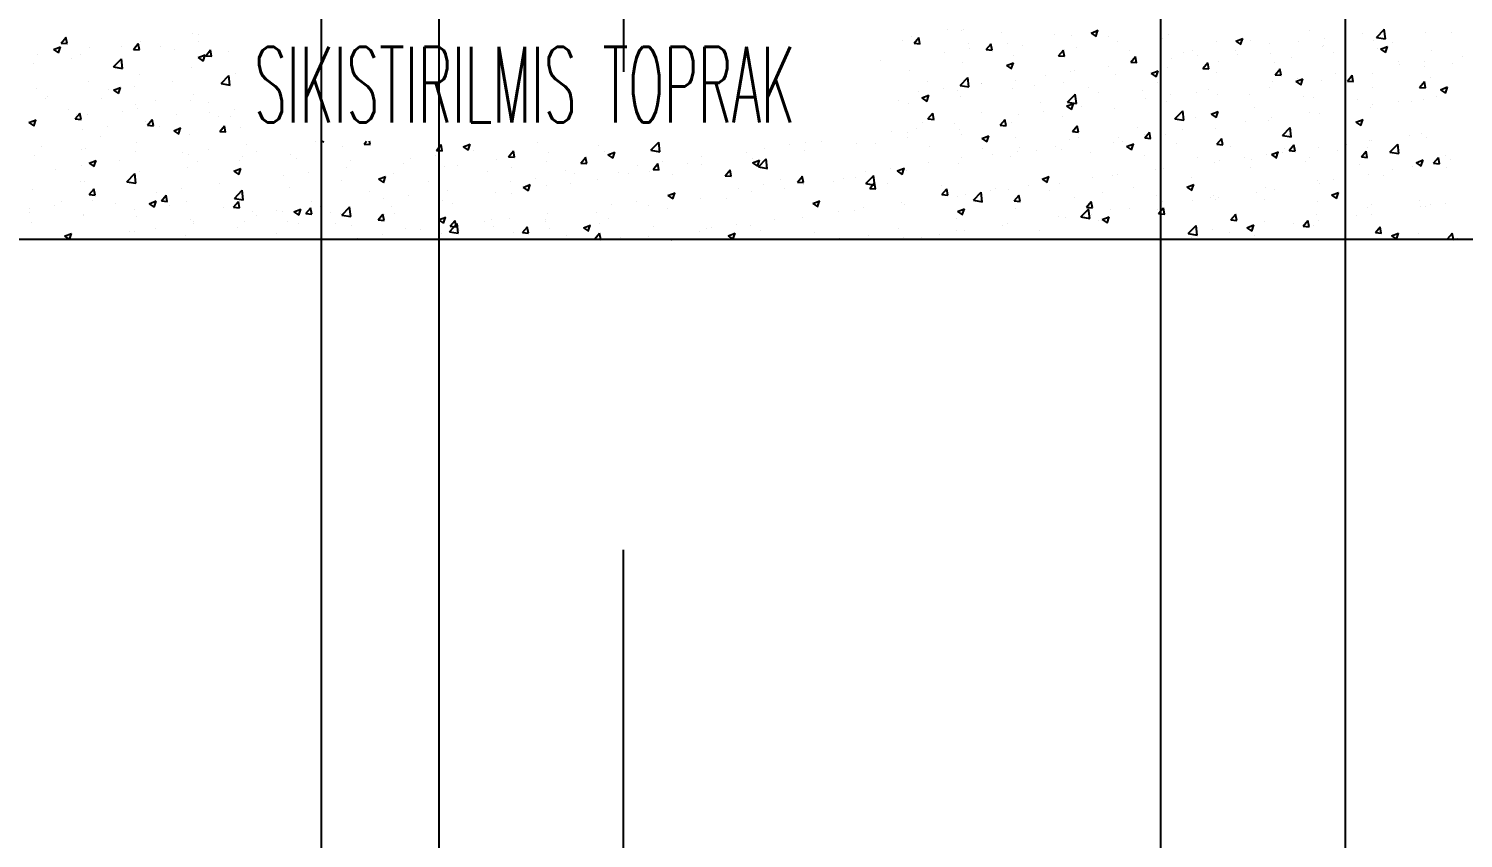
# Model space of a CAD drawing. Extents: x 78 to 306, y -397 to 18.
# Drawn here: x 271.2657 to 271.3512, y -396.7772 to -396.729 of the extents above; entities that cross this region are included whole.
import ezdxf

# ---------------------------------------------------------------- set-up
doc = ezdxf.new("R2010")
doc.units = 0
doc.header["$LTSCALE"] = 0.5
doc.header["$MEASUREMENT"] = 0
doc.linetypes.add('DASHDOT2', pattern=[0.5, 0.25, -0.125, 0, -0.125])
doc.linetypes.add('DASHED', pattern=[0.75, 0.5, -0.25])
for name, color, linetype in [('AKS', 5, 'DASHDOT2'), ('KAPI', 1, 'CONTINUOUS'), ('KOLON', 4, 'CONTINUOUS'), ('MERDIVEN', 3, 'CONTINUOUS'), ('TARAMA', 8, 'CONTINUOUS')]:
    doc.layers.add(name, color=color, linetype=linetype)
doc.styles.add('OLCU', font='romans.shx', dxfattribs={"width": 0.6, "height": 0.125})

msp = doc.modelspace()

# ---------------------------------------------------------------- linework, layer by layer
at = {"layer": 'AKS'}
for p, q in [((271.283144, -396.83956), (271.283144, -396.35156)), ((271.333144, -396.83956), (271.333144, -396.35156)), ((271.290144, -396.83556), (271.290144, -396.35556)), ((271.344144, -396.83556), (271.344144, -396.35556))]:
    msp.add_line(p, q, dxfattribs=at)
at = {"layer": 'KAPI', "linetype": 'DASHED', "ltscale": 0.4}
msp.add_line((271.301144, -396.63156), (271.301144, -396.762036), dxfattribs=at)
at = {"layer": 'KOLON', "linetype": 'DASHED', "ltscale": 0.4}
msp.add_line((271.301144, -396.79156), (271.301144, -396.760036), dxfattribs=at)
at = {"layer": 'MERDIVEN'}
msp.add_line((271.404144, -396.74156), (271.262144, -396.74156), dxfattribs=at)
at = {"layer": 'TARAMA'}
for p, q in [((271.320434, -396.729062), (271.320434, -396.729062)), ((271.321262, -396.729097), (271.321262, -396.729097)), ((271.321385, -396.729012), (271.321385, -396.729012)), ((271.32899, -396.729249), (271.32941, -396.729088)), ((271.329283, -396.729452), (271.329404, -396.729089)), ((271.342009, -396.729074), (271.342009, -396.729074)), ((271.346004, -396.729513), (271.346471, -396.729026)), ((271.346532, -396.729596), (271.346465, -396.729026)), ((271.267634, -396.729849), (271.267923, -396.729504)), ((271.267634, -396.729849), (271.267993, -396.72988)), ((271.267987, -396.729881), (271.267917, -396.729505)), ((271.267993, -396.729946), (271.267993, -396.729946)), ((271.271938, -396.730225), (271.272227, -396.729881)), ((271.27229, -396.730258), (271.272221, -396.729882)), ((271.272292, -396.729908), (271.272292, -396.729908)), ((271.27235, -396.729752), (271.27235, -396.729752)), ((271.275466, -396.729302), (271.275466, -396.729302)), ((271.275792, -396.729308), (271.275792, -396.729308)), ((271.275827, -396.729764), (271.275827, -396.729764)), ((271.317763, -396.729698), (271.317763, -396.729698)), ((271.318269, -396.729462), (271.318269, -396.729462)), ((271.318444, -396.729854), (271.318733, -396.729509)), ((271.318444, -396.729854), (271.318803, -396.729885)), ((271.318496, -396.729732), (271.318496, -396.729732)), ((271.318797, -396.729887), (271.318728, -396.72951)), ((271.321699, -396.729868), (271.321699, -396.729868)), ((271.322748, -396.73023), (271.323037, -396.729886)), ((271.323101, -396.730263), (271.323031, -396.729887)), ((271.323637, -396.729197), (271.323637, -396.729197)), ((271.324038, -396.729893), (271.324038, -396.729893)), ((271.324902, -396.730003), (271.324902, -396.730003)), ((271.32684, -396.729333), (271.32684, -396.729333)), ((271.327827, -396.729394), (271.327827, -396.729394)), ((271.32899, -396.729249), (271.329289, -396.72945)), ((271.329329, -396.729197), (271.329329, -396.729197)), ((271.330043, -396.729468), (271.330043, -396.729468)), ((271.33054, -396.729753), (271.33054, -396.729753)), ((271.333246, -396.729603), (271.333246, -396.729603)), ((271.33362, -396.72933), (271.33362, -396.72933)), ((271.336449, -396.729739), (271.336449, -396.729739)), ((271.337613, -396.729729), (271.338033, -396.729568)), ((271.337613, -396.729729), (271.337911, -396.729931)), ((271.337906, -396.729932), (271.338027, -396.72957)), ((271.33851, -396.729674), (271.33851, -396.729674)), ((271.339652, -396.729874), (271.339652, -396.729874)), ((271.341376, -396.729769), (271.341376, -396.729769)), ((271.342854, -396.730009), (271.342854, -396.730009)), ((271.342878, -396.729572), (271.342878, -396.729572)), ((271.345151, -396.729272), (271.345151, -396.729272)), ((271.345805, -396.729687), (271.345805, -396.729687)), ((271.346004, -396.729513), (271.346538, -396.729595)), ((271.346946, -396.72979), (271.346946, -396.72979)), ((271.348922, -396.729237), (271.348922, -396.729237)), ((271.350445, -396.72919), (271.350445, -396.72919)), ((271.266238, -396.730558), (271.266238, -396.730558)), ((271.267171, -396.730236), (271.267591, -396.730075)), ((271.267171, -396.730236), (271.267469, -396.730437)), ((271.267463, -396.730439), (271.267585, -396.730076)), ((271.268263, -396.73076), (271.268263, -396.73076)), ((271.268793, -396.730509), (271.268793, -396.730509)), ((271.269319, -396.730136), (271.269319, -396.730136)), ((271.270754, -396.731271), (271.271221, -396.730784)), ((271.271196, -396.730082), (271.271196, -396.730082)), ((271.271281, -396.731354), (271.271215, -396.730784)), ((271.271938, -396.730225), (271.272296, -396.730257)), ((271.272053, -396.730261), (271.272053, -396.730261)), ((271.273555, -396.730063), (271.273555, -396.730063)), ((271.274399, -396.730217), (271.274399, -396.730217)), ((271.275794, -396.730717), (271.276214, -396.730555)), ((271.275794, -396.730717), (271.276092, -396.730918)), ((271.276086, -396.730919), (271.276208, -396.730557)), ((271.276241, -396.730602), (271.27653, -396.730257)), ((271.276241, -396.730602), (271.2766, -396.730633)), ((271.276594, -396.730634), (271.276525, -396.730258)), ((271.277602, -396.730352), (271.277602, -396.730352)), ((271.320264, -396.73039), (271.320264, -396.73039)), ((271.321766, -396.730192), (271.321766, -396.730192)), ((271.322748, -396.73023), (271.323106, -396.730262)), ((271.324393, -396.730587), (271.324393, -396.730587)), ((271.327051, -396.730607), (271.327341, -396.730262)), ((271.327051, -396.730607), (271.32741, -396.730638)), ((271.327404, -396.73064), (271.327335, -396.730263)), ((271.327423, -396.730203), (271.327423, -396.730203)), ((271.328105, -396.730138), (271.328105, -396.730138)), ((271.331308, -396.730274), (271.331308, -396.730274)), ((271.331355, -396.730983), (271.331644, -396.730639)), ((271.331512, -396.730876), (271.331512, -396.730876)), ((271.331708, -396.731016), (271.331638, -396.73064)), ((271.333813, -396.730765), (271.333813, -396.730765)), ((271.334511, -396.730409), (271.334511, -396.730409)), ((271.335011, -396.730275), (271.335011, -396.730275)), ((271.335315, -396.730567), (271.335315, -396.730567)), ((271.337587, -396.730268), (271.337587, -396.730268)), ((271.337714, -396.730544), (271.337714, -396.730544)), ((271.339694, -396.730494), (271.339694, -396.730494)), ((271.340917, -396.73068), (271.340917, -396.73068)), ((271.342775, -396.730071), (271.342775, -396.730071)), ((271.343447, -396.730391), (271.343447, -396.730391)), ((271.34412, -396.730815), (271.34412, -396.730815)), ((271.346057, -396.730145), (271.346057, -396.730145)), ((271.346236, -396.73021), (271.346656, -396.730049)), ((271.346236, -396.73021), (271.346534, -396.730411)), ((271.346528, -396.730413), (271.34665, -396.73005)), ((271.34926, -396.73028), (271.34926, -396.73028)), ((271.351136, -396.730643), (271.351136, -396.730643)), ((271.265991, -396.731059), (271.265991, -396.731059)), ((271.270754, -396.731271), (271.271287, -396.731354)), ((271.275393, -396.731299), (271.275393, -396.731299)), ((271.278038, -396.731632), (271.278038, -396.731632)), ((271.316474, -396.730889), (271.316474, -396.730889)), ((271.318196, -396.731459), (271.318196, -396.731459)), ((271.321312, -396.731009), (271.321312, -396.731009)), ((271.323949, -396.731184), (271.324369, -396.731023)), ((271.323949, -396.731184), (271.324247, -396.731385)), ((271.324241, -396.731387), (271.324363, -396.731024)), ((271.327751, -396.731563), (271.327751, -396.731563)), ((271.328013, -396.731476), (271.328013, -396.731476)), ((271.330023, -396.731264), (271.330023, -396.731264)), ((271.331355, -396.730983), (271.331714, -396.731015)), ((271.332572, -396.731665), (271.332992, -396.731503)), ((271.332572, -396.731665), (271.33287, -396.731866)), ((271.332864, -396.731867), (271.332986, -396.731505)), ((271.333547, -396.731328), (271.333547, -396.731328)), ((271.335658, -396.73136), (271.335948, -396.731015)), ((271.335658, -396.73136), (271.336017, -396.731391)), ((271.336011, -396.731393), (271.335942, -396.731016)), ((271.336449, -396.731592), (271.336449, -396.731592)), ((271.336578, -396.730944), (271.336578, -396.730944)), ((271.339948, -396.730992), (271.339948, -396.730992)), ((271.339962, -396.731736), (271.340251, -396.731392)), ((271.339962, -396.731736), (271.340321, -396.731768)), ((271.340315, -396.731769), (271.340245, -396.731393)), ((271.343572, -396.731639), (271.343572, -396.731639)), ((271.345733, -396.731685), (271.345733, -396.731685)), ((271.347322, -396.73095), (271.347322, -396.73095)), ((271.347362, -396.73114), (271.347362, -396.73114)), ((271.348849, -396.731235), (271.348849, -396.731235)), ((271.348864, -396.730942), (271.348864, -396.730942)), ((271.350525, -396.731086), (271.350525, -396.731086)), ((271.266165, -396.732556), (271.266165, -396.732556)), ((271.269246, -396.732133), (271.269246, -396.732133)), ((271.270752, -396.732652), (271.271172, -396.732491)), ((271.271045, -396.732854), (271.271167, -396.732492)), ((271.271976, -396.73243), (271.271976, -396.73243)), ((271.272277, -396.731749), (271.272277, -396.731749)), ((271.274249, -396.732131), (271.274249, -396.732131)), ((271.277157, -396.732264), (271.277624, -396.731777)), ((271.277157, -396.732264), (271.277691, -396.732347)), ((271.277685, -396.732347), (271.277619, -396.731777)), ((271.31924, -396.732112), (271.31924, -396.732112)), ((271.320187, -396.732559), (271.320187, -396.732559)), ((271.321186, -396.732378), (271.321653, -396.731891)), ((271.321186, -396.732378), (271.321719, -396.732461)), ((271.321713, -396.732461), (271.321647, -396.731891)), ((271.322443, -396.732247), (271.322443, -396.732247)), ((271.32246, -396.73226), (271.32246, -396.73226)), ((271.32432, -396.732584), (271.32432, -396.732584)), ((271.324514, -396.732077), (271.324514, -396.732077)), ((271.325646, -396.732382), (271.325646, -396.732382)), ((271.326249, -396.731761), (271.326249, -396.731761)), ((271.32735, -396.7322), (271.32735, -396.7322)), ((271.328849, -396.732518), (271.328849, -396.732518)), ((271.330467, -396.73175), (271.330467, -396.73175)), ((271.33295, -396.732193), (271.33295, -396.732193)), ((271.339621, -396.732491), (271.339621, -396.732491)), ((271.339798, -396.732136), (271.339798, -396.732136)), ((271.341194, -396.732145), (271.341615, -396.731984)), ((271.341194, -396.732145), (271.341493, -396.732346)), ((271.3413, -396.731938), (271.3413, -396.731938)), ((271.341487, -396.732348), (271.341609, -396.731985)), ((271.342702, -396.732069), (271.342702, -396.732069)), ((271.344266, -396.732113), (271.344555, -396.731768)), ((271.344266, -396.732113), (271.344624, -396.732144)), ((271.344618, -396.732146), (271.344549, -396.73177)), ((271.345738, -396.732491), (271.345738, -396.732491)), ((271.348569, -396.732489), (271.348858, -396.732145)), ((271.348569, -396.732489), (271.348928, -396.732521)), ((271.348922, -396.732522), (271.348853, -396.732146)), ((271.349238, -396.73189), (271.349238, -396.73189)), ((271.349817, -396.732626), (271.350237, -396.732464)), ((271.35011, -396.732828), (271.350231, -396.732466)), ((271.266685, -396.733127), (271.266685, -396.733127)), ((271.266825, -396.733012), (271.266825, -396.733012)), ((271.270028, -396.733148), (271.270028, -396.733148)), ((271.270474, -396.732628), (271.270474, -396.732628)), ((271.270752, -396.732652), (271.271051, -396.732853)), ((271.273231, -396.733283), (271.273231, -396.733283)), ((271.27532, -396.733297), (271.27532, -396.733297)), ((271.275544, -396.732888), (271.275544, -396.732888)), ((271.276434, -396.733418), (271.276434, -396.733418)), ((271.317515, -396.733278), (271.317515, -396.733278)), ((271.318685, -396.732757), (271.318685, -396.732757)), ((271.318908, -396.733119), (271.319328, -396.732958)), ((271.318908, -396.733119), (271.319206, -396.733321)), ((271.3192, -396.733322), (271.319322, -396.732959)), ((271.321015, -396.732677), (271.321015, -396.732677)), ((271.321239, -396.733007), (271.321239, -396.733007)), ((271.325951, -396.733394), (271.325951, -396.733394)), ((271.32753, -396.7336), (271.32795, -396.733439)), ((271.327589, -396.733371), (271.328057, -396.732884)), ((271.327589, -396.733371), (271.328123, -396.733454)), ((271.327823, -396.733803), (271.327945, -396.73344)), ((271.328117, -396.733454), (271.328051, -396.732884)), ((271.329451, -396.732794), (271.329451, -396.732794)), ((271.332052, -396.732653), (271.332052, -396.732653)), ((271.332234, -396.733132), (271.332234, -396.733132)), ((271.333474, -396.733325), (271.333474, -396.733325)), ((271.333736, -396.732934), (271.333736, -396.732934)), ((271.335255, -396.732788), (271.335255, -396.732788)), ((271.336009, -396.732635), (271.336009, -396.732635)), ((271.336505, -396.732941), (271.336505, -396.732941)), ((271.338458, -396.732924), (271.338458, -396.732924)), ((271.341661, -396.733059), (271.341661, -396.733059)), ((271.342239, -396.733091), (271.342239, -396.733091)), ((271.344864, -396.733194), (271.344864, -396.733194)), ((271.347285, -396.733309), (271.347285, -396.733309)), ((271.348067, -396.73333), (271.348067, -396.73333)), ((271.348776, -396.733232), (271.348776, -396.733232)), ((271.349558, -396.733009), (271.349558, -396.733009)), ((271.349817, -396.732626), (271.350116, -396.732827)), ((271.26809, -396.733818), (271.26809, -396.733818)), ((271.268467, -396.734362), (271.268756, -396.734017)), ((271.268546, -396.734089), (271.268546, -396.734089)), ((271.268819, -396.734395), (271.26875, -396.734019)), ((271.269173, -396.734131), (271.269173, -396.734131)), ((271.271293, -396.733954), (271.271293, -396.733954)), ((271.272045, -396.733488), (271.272045, -396.733488)), ((271.272204, -396.733747), (271.272204, -396.733747)), ((271.274496, -396.734089), (271.274496, -396.734089)), ((271.27646, -396.733998), (271.27646, -396.733998)), ((271.276981, -396.734205), (271.276981, -396.734205)), ((271.277699, -396.734224), (271.277699, -396.734224)), ((271.277962, -396.733801), (271.277962, -396.733801)), ((271.318123, -396.733456), (271.318123, -396.733456)), ((271.319277, -396.734367), (271.319566, -396.734022)), ((271.31963, -396.7344), (271.31956, -396.734024)), ((271.322452, -396.733995), (271.322452, -396.733995)), ((271.32467, -396.734127), (271.32467, -396.734127)), ((271.326173, -396.73393), (271.326173, -396.73393)), ((271.327277, -396.734197), (271.327277, -396.734197)), ((271.32753, -396.7336), (271.327829, -396.733801)), ((271.328445, -396.73363), (271.328445, -396.73363)), ((271.330394, -396.733748), (271.330394, -396.733748)), ((271.333993, -396.734364), (271.33446, -396.733877)), ((271.33452, -396.734447), (271.334454, -396.733877)), ((271.335241, -396.734293), (271.335241, -396.734293)), ((271.336153, -396.73408), (271.336573, -396.733919)), ((271.336153, -396.73408), (271.336452, -396.734282)), ((271.336446, -396.734283), (271.336567, -396.73392)), ((271.33874, -396.733692), (271.33874, -396.733692)), ((271.341994, -396.734005), (271.341994, -396.734005)), ((271.342629, -396.734066), (271.342629, -396.734066)), ((271.34566, -396.733682), (271.34566, -396.733682)), ((271.345783, -396.733506), (271.345783, -396.733506)), ((271.265711, -396.734587), (271.266131, -396.734426)), ((271.265711, -396.734587), (271.266009, -396.734788)), ((271.266004, -396.73479), (271.266125, -396.734427)), ((271.266092, -396.734553), (271.266092, -396.734553)), ((271.268467, -396.734362), (271.268825, -396.734393)), ((271.268896, -396.734994), (271.268896, -396.734994)), ((271.270398, -396.734796), (271.270398, -396.734796)), ((271.27267, -396.734497), (271.27267, -396.734497)), ((271.27277, -396.734738), (271.273059, -396.734394)), ((271.27277, -396.734738), (271.273129, -396.73477)), ((271.273123, -396.734771), (271.273054, -396.734395)), ((271.273482, -396.734806), (271.273482, -396.734806)), ((271.274334, -396.735068), (271.274754, -396.734906)), ((271.274334, -396.735068), (271.274632, -396.735269)), ((271.274626, -396.73527), (271.274748, -396.734908)), ((271.277074, -396.735115), (271.277363, -396.73477)), ((271.277074, -396.735115), (271.277432, -396.735146)), ((271.277426, -396.735148), (271.277357, -396.734772)), ((271.278328, -396.734872), (271.278328, -396.734872)), ((271.317107, -396.735123), (271.317107, -396.735123)), ((271.318609, -396.734925), (271.318609, -396.734925)), ((271.318953, -396.734595), (271.318953, -396.734595)), ((271.319277, -396.734367), (271.319635, -396.734398)), ((271.320881, -396.734626), (271.320881, -396.734626)), ((271.321166, -396.735004), (271.321166, -396.735004)), ((271.32358, -396.734743), (271.32387, -396.734399)), ((271.32358, -396.734743), (271.323939, -396.734775)), ((271.323933, -396.734776), (271.323864, -396.7344)), ((271.324247, -396.734582), (271.324247, -396.734582)), ((271.327884, -396.73512), (271.328173, -396.734775)), ((271.327884, -396.73512), (271.328242, -396.735151)), ((271.328237, -396.735153), (271.328167, -396.734777)), ((271.331742, -396.734893), (271.331742, -396.734893)), ((271.332187, -396.735496), (271.332477, -396.735152)), ((271.33254, -396.735529), (271.332471, -396.735153)), ((271.333993, -396.734364), (271.334526, -396.734447)), ((271.33443, -396.735001), (271.33443, -396.735001)), ((271.336432, -396.734938), (271.336432, -396.734938)), ((271.33822, -396.734502), (271.33822, -396.734502)), ((271.339548, -396.734488), (271.339548, -396.734488)), ((271.339722, -396.734304), (271.339722, -396.734304)), ((271.340396, -396.735357), (271.340863, -396.73487)), ((271.340924, -396.73544), (271.340858, -396.734871)), ((271.344776, -396.734561), (271.345196, -396.7344)), ((271.344776, -396.734561), (271.345074, -396.734762)), ((271.345068, -396.734764), (271.34519, -396.734401)), ((271.266484, -396.736007), (271.266484, -396.736007)), ((271.269983, -396.735406), (271.269983, -396.735406)), ((271.272131, -396.735744), (271.272131, -396.735744)), ((271.275247, -396.735294), (271.275247, -396.735294)), ((271.278656, -396.735868), (271.278656, -396.735868)), ((271.282772, -396.735704), (271.282772, -396.735704)), ((271.283181, -396.7357), (271.283255, -396.735749)), ((271.283249, -396.735751), (271.283266, -396.7357)), ((271.285681, -396.735868), (271.285822, -396.7357)), ((271.285681, -396.735868), (271.286039, -396.735899)), ((271.286034, -396.735901), (271.285996, -396.7357)), ((271.289984, -396.736244), (271.290274, -396.7359)), ((271.290337, -396.736277), (271.290268, -396.735901)), ((271.291579, -396.736029), (271.291999, -396.735867)), ((271.291872, -396.736231), (271.291994, -396.735869)), ((271.295994, -396.735744), (271.295994, -396.735744)), ((271.299668, -396.735969), (271.299668, -396.735969)), ((271.302771, -396.736237), (271.303238, -396.735749)), ((271.303299, -396.736319), (271.303232, -396.73575)), ((271.311045, -396.735921), (271.311045, -396.735921)), ((271.311955, -396.735797), (271.311955, -396.735797)), ((271.312931, -396.735713), (271.312931, -396.735713)), ((271.315019, -396.735838), (271.315019, -396.735838)), ((271.316134, -396.735848), (271.316134, -396.735848)), ((271.31805, -396.735454), (271.31805, -396.735454)), ((271.318072, -396.735178), (271.318072, -396.735178)), ((271.319337, -396.735984), (271.319337, -396.735984)), ((271.321275, -396.735313), (271.321275, -396.735313)), ((271.322489, -396.735535), (271.322909, -396.735374)), ((271.322489, -396.735535), (271.322787, -396.735736)), ((271.322782, -396.735738), (271.322903, -396.735375)), ((271.324478, -396.735448), (271.324478, -396.735448)), ((271.326866, -396.735997), (271.326866, -396.735997)), ((271.327681, -396.735584), (271.327681, -396.735584)), ((271.328243, -396.735494), (271.328243, -396.735494)), ((271.330321, -396.735745), (271.330321, -396.735745)), ((271.330656, -396.735498), (271.330656, -396.735498)), ((271.330884, -396.735719), (271.330884, -396.735719)), ((271.331112, -396.736015), (271.331532, -396.735854)), ((271.331404, -396.736218), (271.331526, -396.735856)), ((271.332158, -396.7353), (271.332158, -396.7353)), ((271.332187, -396.735496), (271.332546, -396.735528)), ((271.333401, -396.735322), (271.333401, -396.735322)), ((271.334086, -396.735854), (271.334086, -396.735854)), ((271.336491, -396.735873), (271.33678, -396.735528)), ((271.336491, -396.735873), (271.33685, -396.735904)), ((271.336844, -396.735906), (271.336774, -396.73553)), ((271.337289, -396.73599), (271.337289, -396.73599)), ((271.340396, -396.735357), (271.34093, -396.73544)), ((271.340795, -396.736249), (271.341084, -396.735905)), ((271.341147, -396.736282), (271.341078, -396.735906)), ((271.344205, -396.735873), (271.344205, -396.735873)), ((271.345587, -396.735679), (271.345587, -396.735679)), ((271.345707, -396.735675), (271.345707, -396.735675)), ((271.3468, -396.73635), (271.347267, -396.735863)), ((271.347327, -396.736433), (271.347261, -396.735864)), ((271.347979, -396.735376), (271.347979, -396.735376)), ((271.348703, -396.735229), (271.348703, -396.735229)), ((271.34899, -396.73547), (271.34899, -396.73547)), ((271.26602, -396.736551), (271.26602, -396.736551)), ((271.268834, -396.736198), (271.268834, -396.736198)), ((271.2691, -396.736128), (271.2691, -396.736128)), ((271.269292, -396.737003), (271.269713, -396.736841)), ((271.269585, -396.737205), (271.269707, -396.736843)), ((271.271092, -396.736864), (271.271092, -396.736864)), ((271.272037, -396.736333), (271.272037, -396.736333)), ((271.274881, -396.736365), (271.274881, -396.736365)), ((271.27524, -396.736468), (271.27524, -396.736468)), ((271.276383, -396.736167), (271.276383, -396.736167)), ((271.278443, -396.736604), (271.278443, -396.736604)), ((271.279273, -396.736305), (271.279273, -396.736305)), ((271.281285, -396.736485), (271.281285, -396.736485)), ((271.281646, -396.736739), (271.281646, -396.736739)), ((271.284402, -396.736035), (271.284402, -396.736035)), ((271.28843, -396.73674), (271.28843, -396.73674)), ((271.289932, -396.736542), (271.289932, -396.736542)), ((271.289984, -396.736244), (271.290343, -396.736276)), ((271.291579, -396.736029), (271.291878, -396.73623)), ((271.292205, -396.736243), (271.292205, -396.736243)), ((271.293556, -396.736776), (271.293556, -396.736776)), ((271.294288, -396.736621), (271.294577, -396.736276)), ((271.294288, -396.736621), (271.294646, -396.736652)), ((271.294641, -396.736654), (271.294571, -396.736278)), ((271.296637, -396.736353), (271.296637, -396.736353)), ((271.298591, -396.736997), (271.298881, -396.736653)), ((271.298944, -396.73703), (271.298875, -396.736654)), ((271.30002, -396.736281), (271.30002, -396.736281)), ((271.300202, -396.736509), (271.300622, -396.736348)), ((271.300202, -396.736509), (271.300501, -396.73671)), ((271.300495, -396.736712), (271.300616, -396.736349)), ((271.302771, -396.736237), (271.303305, -396.736319)), ((271.305754, -396.736618), (271.305754, -396.736618)), ((271.308456, -396.736397), (271.308456, -396.736397)), ((271.308822, -396.73671), (271.308822, -396.73671)), ((271.308825, -396.73699), (271.309245, -396.736828)), ((271.309117, -396.737192), (271.309239, -396.73683)), ((271.309174, -396.73723), (271.309642, -396.736743)), ((271.309543, -396.736119), (271.309543, -396.736119)), ((271.309702, -396.737313), (271.309636, -396.736743)), ((271.311939, -396.73626), (271.311939, -396.73626)), ((271.321245, -396.736695), (271.321245, -396.736695)), ((271.32254, -396.736119), (271.32254, -396.736119)), ((271.323092, -396.736494), (271.323092, -396.736494)), ((271.324174, -396.736579), (271.324174, -396.736579)), ((271.324594, -396.736296), (271.324594, -396.736296)), ((271.324744, -396.736095), (271.324744, -396.736095)), ((271.325743, -396.736254), (271.325743, -396.736254)), ((271.327204, -396.736195), (271.327204, -396.736195)), ((271.328946, -396.73639), (271.328946, -396.73639)), ((271.331112, -396.736015), (271.33141, -396.736217)), ((271.332149, -396.736525), (271.332149, -396.736525)), ((271.335352, -396.73666), (271.335352, -396.73666)), ((271.338143, -396.736671), (271.338143, -396.736671)), ((271.338554, -396.736796), (271.338554, -396.736796)), ((271.339475, -396.736486), (271.339475, -396.736486)), ((271.339735, -396.736496), (271.340155, -396.736335)), ((271.339735, -396.736496), (271.340033, -396.736697)), ((271.340027, -396.736699), (271.340149, -396.736336)), ((271.340416, -396.736372), (271.340416, -396.736372)), ((271.340492, -396.736125), (271.340492, -396.736125)), ((271.340795, -396.736249), (271.341153, -396.736281)), ((271.341992, -396.736671), (271.341992, -396.736671)), ((271.342556, -396.736063), (271.342556, -396.736063)), ((271.343695, -396.73626), (271.343695, -396.73626)), ((271.345098, -396.736626), (271.345387, -396.736281)), ((271.345098, -396.736626), (271.345457, -396.736657)), ((271.345451, -396.736659), (271.345382, -396.736283)), ((271.345491, -396.736071), (271.345491, -396.736071)), ((271.3468, -396.73635), (271.347333, -396.736433)), ((271.346898, -396.736396), (271.346898, -396.736396)), ((271.348357, -396.736977), (271.348777, -396.736815)), ((271.34865, -396.737179), (271.348772, -396.736817)), ((271.349402, -396.737002), (271.349691, -396.736658)), ((271.349754, -396.737035), (271.349685, -396.736659)), ((271.350101, -396.736531), (271.350101, -396.736531)), ((271.350428, -396.736788), (271.350428, -396.736788)), ((271.267317, -396.737361), (271.267317, -396.737361)), ((271.268819, -396.737163), (271.268819, -396.737163)), ((271.269292, -396.737003), (271.269591, -396.737204)), ((271.271549, -396.738109), (271.272017, -396.737622)), ((271.272077, -396.738192), (271.272011, -396.737622)), ((271.272275, -396.737506), (271.272275, -396.737506)), ((271.275174, -396.737291), (271.275174, -396.737291)), ((271.275774, -396.736906), (271.275774, -396.736906)), ((271.277915, -396.737483), (271.278335, -396.737322)), ((271.277915, -396.737483), (271.278214, -396.737685)), ((271.278208, -396.737686), (271.278329, -396.737323)), ((271.278255, -396.736869), (271.278255, -396.736869)), ((271.282369, -396.737538), (271.282369, -396.737538)), ((271.284641, -396.737239), (271.284641, -396.737239)), ((271.284849, -396.736874), (271.284849, -396.736874)), ((271.287409, -396.73761), (271.287409, -396.73761)), ((271.288052, -396.73701), (271.288052, -396.73701)), ((271.29044, -396.737226), (271.29044, -396.737226)), ((271.291255, -396.737145), (271.291255, -396.737145)), ((271.293022, -396.737482), (271.293022, -396.737482)), ((271.294458, -396.73728), (271.294458, -396.73728)), ((271.296521, -396.736882), (271.296521, -396.736882)), ((271.29766, -396.737416), (271.29766, -396.737416)), ((271.29819, -396.737614), (271.29819, -396.737614)), ((271.298591, -396.736997), (271.29895, -396.737029)), ((271.300863, -396.737551), (271.300863, -396.737551)), ((271.301458, -396.737599), (271.301458, -396.737599)), ((271.301979, -396.737115), (271.301979, -396.737115)), ((271.302711, -396.737517), (271.302711, -396.737517)), ((271.302895, -396.737374), (271.303184, -396.737029)), ((271.302895, -396.737374), (271.303254, -396.737405)), ((271.303248, -396.737407), (271.303178, -396.737031)), ((271.303481, -396.736917), (271.303481, -396.736917)), ((271.304066, -396.737686), (271.304066, -396.737686)), ((271.304957, -396.736998), (271.304957, -396.736998)), ((271.305792, -396.737094), (271.305792, -396.737094)), ((271.307199, -396.73775), (271.307488, -396.737406)), ((271.307551, -396.737783), (271.307482, -396.737407)), ((271.308825, -396.73699), (271.309123, -396.737191)), ((271.309174, -396.73723), (271.309708, -396.737312)), ((271.315528, -396.73749), (271.315528, -396.73749)), ((271.31703, -396.737292), (271.31703, -396.737292)), ((271.317448, -396.73747), (271.317868, -396.737309)), ((271.317448, -396.73747), (271.317746, -396.737671)), ((271.31774, -396.737673), (271.317862, -396.73731)), ((271.317746, -396.737296), (271.317746, -396.737296)), ((271.317977, -396.737451), (271.317977, -396.737451)), ((271.319303, -396.736993), (271.319303, -396.736993)), ((271.321093, -396.737001), (271.321093, -396.737001)), ((271.330579, -396.737667), (271.330579, -396.737667)), ((271.332852, -396.737368), (271.332852, -396.737368)), ((271.333328, -396.73732), (271.333328, -396.73732)), ((271.336359, -396.736936), (271.336359, -396.736936)), ((271.336641, -396.736869), (271.336641, -396.736869)), ((271.338492, -396.737272), (271.338492, -396.737272)), ((271.341757, -396.736931), (271.341757, -396.736931)), ((271.34496, -396.737066), (271.34496, -396.737066)), ((271.345514, -396.737677), (271.345514, -396.737677)), ((271.346928, -396.737388), (271.346928, -396.737388)), ((271.348163, -396.737202), (271.348163, -396.737202)), ((271.348357, -396.736977), (271.348656, -396.737178)), ((271.34863, -396.737227), (271.34863, -396.737227)), ((271.349402, -396.737002), (271.34976, -396.737034)), ((271.35019, -396.737244), (271.35019, -396.737244)), ((271.265947, -396.738548), (271.265947, -396.738548)), ((271.268776, -396.738107), (271.268776, -396.738107)), ((271.269027, -396.738125), (271.269027, -396.738125)), ((271.269299, -396.738875), (271.269588, -396.73853)), ((271.269652, -396.738908), (271.269582, -396.738532)), ((271.271549, -396.738109), (271.272083, -396.738192)), ((271.272058, -396.737741), (271.272058, -396.737741)), ((271.274805, -396.738534), (271.274805, -396.738534)), ((271.277077, -396.738234), (271.277077, -396.738234)), ((271.280866, -396.737736), (271.280866, -396.737736)), ((271.281212, -396.738482), (271.281212, -396.738482)), ((271.284329, -396.738032), (271.284329, -396.738032)), ((271.286538, -396.737964), (271.286958, -396.737802)), ((271.286538, -396.737964), (271.286836, -396.738165)), ((271.286831, -396.738166), (271.286952, -396.737804)), ((271.289523, -396.738083), (271.289523, -396.738083)), ((271.294416, -396.73811), (271.294416, -396.73811)), ((271.295161, -396.738444), (271.295581, -396.738283)), ((271.295161, -396.738444), (271.295459, -396.738646)), ((271.295453, -396.738647), (271.295575, -396.738284)), ((271.295918, -396.737913), (271.295918, -396.737913)), ((271.296564, -396.738351), (271.296564, -396.738351)), ((271.297958, -396.738199), (271.297958, -396.738199)), ((271.299595, -396.737967), (271.299595, -396.737967)), ((271.307199, -396.73775), (271.307557, -396.737782)), ((271.307269, -396.737822), (271.307269, -396.737822)), ((271.307965, -396.738485), (271.307965, -396.738485)), ((271.309467, -396.738288), (271.309467, -396.738288)), ((271.310472, -396.737957), (271.310472, -396.737957)), ((271.310747, -396.738497), (271.310747, -396.738497)), ((271.311502, -396.738127), (271.311791, -396.737782)), ((271.311502, -396.738127), (271.311861, -396.738158)), ((271.311739, -396.737988), (271.311739, -396.737988)), ((271.311855, -396.73816), (271.311786, -396.737784)), ((271.311866, -396.738258), (271.311866, -396.738258)), ((271.313675, -396.738092), (271.313675, -396.738092)), ((271.314246, -396.737896), (271.314246, -396.737896)), ((271.314946, -396.737835), (271.314946, -396.737835)), ((271.315578, -396.738223), (271.316045, -396.737736)), ((271.315578, -396.738223), (271.316111, -396.738306)), ((271.315806, -396.738504), (271.316095, -396.738159)), ((271.315806, -396.738504), (271.316164, -396.738535)), ((271.316105, -396.738306), (271.316039, -396.737736)), ((271.316158, -396.738536), (271.316089, -396.73816)), ((271.316878, -396.738228), (271.316878, -396.738228)), ((271.320081, -396.738363), (271.320081, -396.738363)), ((271.320109, -396.73888), (271.320398, -396.738535)), ((271.320462, -396.738913), (271.320393, -396.738537)), ((271.323284, -396.738498), (271.323284, -396.738498)), ((271.325288, -396.738363), (271.325288, -396.738363)), ((271.32607, -396.737951), (271.326491, -396.737789)), ((271.32607, -396.737951), (271.326369, -396.738152)), ((271.326363, -396.738153), (271.326485, -396.737791)), ((271.327131, -396.738192), (271.327131, -396.738192)), ((271.329077, -396.737864), (271.329077, -396.737864)), ((271.330248, -396.737742), (271.330248, -396.737742)), ((271.331494, -396.738473), (271.331494, -396.738473)), ((271.334693, -396.738431), (271.335113, -396.73827)), ((271.334693, -396.738431), (271.334992, -396.738633)), ((271.334986, -396.738634), (271.335107, -396.738271)), ((271.334993, -396.737873), (271.334993, -396.737873)), ((271.339402, -396.738483), (271.339402, -396.738483)), ((271.342483, -396.738061), (271.342483, -396.738061)), ((271.342626, -396.738239), (271.342626, -396.738239)), ((271.343429, -396.737989), (271.343429, -396.737989)), ((271.344128, -396.738042), (271.344128, -396.738042)), ((271.346401, -396.737742), (271.346401, -396.737742)), ((271.267666, -396.739264), (271.267666, -396.739264)), ((271.269299, -396.738875), (271.269658, -396.738906)), ((271.269513, -396.73923), (271.269513, -396.73923)), ((271.270869, -396.739399), (271.270869, -396.739399)), ((271.272874, -396.739418), (271.273294, -396.739257)), ((271.272874, -396.739418), (271.273172, -396.73962)), ((271.273166, -396.739621), (271.273288, -396.739259)), ((271.273303, -396.738731), (271.273303, -396.738731)), ((271.273603, -396.739252), (271.273892, -396.738907)), ((271.273603, -396.739252), (271.273961, -396.739283)), ((271.273955, -396.739284), (271.273886, -396.738908)), ((271.275101, -396.739289), (271.275101, -396.739289)), ((271.277906, -396.739628), (271.278195, -396.739283)), ((271.277953, -396.739102), (271.27842, -396.738615)), ((271.277953, -396.739102), (271.278486, -396.739185)), ((271.278182, -396.738866), (271.278182, -396.738866)), ((271.278259, -396.739661), (271.27819, -396.739285)), ((271.27848, -396.739185), (271.278414, -396.738615)), ((271.282524, -396.739284), (271.282524, -396.739284)), ((271.286023, -396.738684), (271.286023, -396.738684)), ((271.286852, -396.739106), (271.286852, -396.739106)), ((271.288354, -396.738908), (271.288354, -396.738908)), ((271.290367, -396.739223), (271.290367, -396.739223)), ((271.290626, -396.738609), (271.290626, -396.738609)), ((271.29096, -396.7394), (271.29096, -396.7394)), ((271.293483, -396.738773), (271.293483, -396.738773)), ((271.294459, -396.7388), (271.294459, -396.7388)), ((271.301903, -396.739283), (271.301903, -396.739283)), ((271.303784, -396.738925), (271.304204, -396.738764)), ((271.303784, -396.738925), (271.304082, -396.739126)), ((271.304076, -396.739128), (271.304198, -396.738765)), ((271.304175, -396.738984), (271.304175, -396.738984)), ((271.305719, -396.739092), (271.305719, -396.739092)), ((271.307248, -396.739098), (271.307248, -396.739098)), ((271.308749, -396.738708), (271.308749, -396.738708)), ((271.312406, -396.739405), (271.312826, -396.739244)), ((271.312406, -396.739405), (271.312705, -396.739607)), ((271.312699, -396.739608), (271.312821, -396.739245)), ((271.317724, -396.739359), (271.317724, -396.739359)), ((271.320109, -396.73888), (271.320468, -396.738911)), ((271.32102, -396.738999), (271.32102, -396.738999)), ((271.321514, -396.73886), (271.321514, -396.73886)), ((271.321981, -396.739216), (271.322449, -396.738729)), ((271.321981, -396.739216), (271.322515, -396.739299)), ((271.322509, -396.739299), (271.322443, -396.738729)), ((271.323016, -396.738662), (271.323016, -396.738662)), ((271.324101, -396.738576), (271.324101, -396.738576)), ((271.324413, -396.739257), (271.324702, -396.738912)), ((271.324413, -396.739257), (271.324771, -396.739288)), ((271.324766, -396.739289), (271.324696, -396.738913)), ((271.326487, -396.738634), (271.326487, -396.738634)), ((271.327995, -396.739074), (271.327995, -396.739074)), ((271.328716, -396.739633), (271.329006, -396.739288)), ((271.329069, -396.739666), (271.329, -396.73929)), ((271.32969, -396.738769), (271.32969, -396.738769)), ((271.332893, -396.738904), (271.332893, -396.738904)), ((271.333255, -396.739317), (271.333255, -396.739317)), ((271.335063, -396.739235), (271.335063, -396.739235)), ((271.336096, -396.73904), (271.336096, -396.73904)), ((271.336286, -396.738933), (271.336286, -396.738933)), ((271.336431, -396.73919), (271.336431, -396.73919)), ((271.336565, -396.739037), (271.336565, -396.739037)), ((271.338837, -396.738738), (271.338837, -396.738738)), ((271.339299, -396.739175), (271.339299, -396.739175)), ((271.33993, -396.738589), (271.33993, -396.738589)), ((271.342502, -396.73931), (271.342502, -396.73931)), ((271.343316, -396.738912), (271.343736, -396.73875)), ((271.343316, -396.738912), (271.343614, -396.739113)), ((271.343609, -396.739114), (271.34373, -396.738752)), ((271.348557, -396.739224), (271.348557, -396.739224)), ((271.350114, -396.739412), (271.350114, -396.739412)), ((271.265728, -396.739934), (271.265728, -396.739934)), ((271.265739, -396.739727), (271.265739, -396.739727)), ((271.267241, -396.739529), (271.267241, -396.739529)), ((271.268931, -396.74007), (271.268931, -396.74007)), ((271.268954, -396.740123), (271.268954, -396.740123)), ((271.271985, -396.739739), (271.271985, -396.739739)), ((271.272134, -396.740205), (271.272134, -396.740205)), ((271.274072, -396.739534), (271.274072, -396.739534)), ((271.277274, -396.73967), (271.277274, -396.73967)), ((271.277906, -396.739628), (271.278265, -396.739659)), ((271.279025, -396.739885), (271.279025, -396.739885)), ((271.279288, -396.740102), (271.279288, -396.740102)), ((271.280477, -396.739805), (271.280477, -396.739805)), ((271.28079, -396.739904), (271.28079, -396.739904)), ((271.281497, -396.739899), (271.281917, -396.739738)), ((271.281497, -396.739899), (271.281795, -396.7401)), ((271.281789, -396.740102), (271.281911, -396.739739)), ((271.28221, -396.740005), (271.282499, -396.73966)), ((271.28221, -396.740005), (271.282568, -396.740036)), ((271.282563, -396.740037), (271.282493, -396.739661)), ((271.283063, -396.739605), (271.283063, -396.739605)), ((271.28368, -396.73994), (271.28368, -396.73994)), ((271.284256, -396.74003), (271.284256, -396.74003)), ((271.284356, -396.740095), (271.284823, -396.739608)), ((271.284356, -396.740095), (271.28489, -396.740178)), ((271.284884, -396.740178), (271.284817, -396.739608)), ((271.286513, -396.740381), (271.286803, -396.740036)), ((271.286866, -396.740414), (271.286797, -396.740038)), ((271.286883, -396.740076), (271.286883, -396.740076)), ((271.287336, -396.739607), (271.287336, -396.739607)), ((271.287461, -396.740001), (271.287461, -396.740001)), ((271.290086, -396.740211), (271.290086, -396.740211)), ((271.290119, -396.740379), (271.29054, -396.740218)), ((271.290412, -396.740582), (271.290534, -396.74022)), ((271.294339, -396.740279), (271.294339, -396.740279)), ((271.296612, -396.73998), (271.296612, -396.73998)), ((271.299522, -396.739964), (271.299522, -396.739964)), ((271.300401, -396.739481), (271.300401, -396.739481)), ((271.302638, -396.739514), (271.302638, -396.739514)), ((271.303749, -396.739698), (271.303749, -396.739698)), ((271.311793, -396.740255), (271.311793, -396.740255)), ((271.31395, -396.739856), (271.31395, -396.739856)), ((271.314873, -396.739833), (271.314873, -396.739833)), ((271.315452, -396.739658), (271.315452, -396.739658)), ((271.317904, -396.739449), (271.317904, -396.739449)), ((271.320997, -396.740275), (271.320997, -396.740275)), ((271.321029, -396.739886), (271.321449, -396.739725)), ((271.321029, -396.739886), (271.321328, -396.740087)), ((271.321322, -396.740089), (271.321443, -396.739726)), ((271.324496, -396.739675), (271.324496, -396.739675)), ((271.327058, -396.74019), (271.327058, -396.74019)), ((271.327499, -396.740231), (271.327499, -396.740231)), ((271.328385, -396.740209), (271.328852, -396.739722)), ((271.328385, -396.740209), (271.328918, -396.740292)), ((271.328716, -396.739633), (271.329075, -396.739664)), ((271.328912, -396.740292), (271.328846, -396.739722)), ((271.329001, -396.740033), (271.329001, -396.740033)), ((271.329652, -396.740366), (271.330072, -396.740205)), ((271.329944, -396.740569), (271.330066, -396.740207)), ((271.330175, -396.73974), (271.330175, -396.73974)), ((271.331273, -396.739734), (271.331273, -396.739734)), ((271.332932, -396.739791), (271.332932, -396.739791)), ((271.33302, -396.74001), (271.333309, -396.739665)), ((271.33302, -396.74001), (271.333379, -396.740041)), ((271.333373, -396.740042), (271.333303, -396.739666)), ((271.337323, -396.740386), (271.337613, -396.740041)), ((271.337676, -396.740419), (271.337607, -396.740043)), ((271.34241, -396.740058), (271.34241, -396.740058)), ((271.344822, -396.740109), (271.344822, -396.740109)), ((271.345441, -396.739674), (271.345441, -396.739674)), ((271.345704, -396.739446), (271.345704, -396.739446)), ((271.345721, -396.740088), (271.345721, -396.740088)), ((271.348612, -396.73961), (271.348612, -396.73961)), ((271.348907, -396.739581), (271.348907, -396.739581)), ((271.34922, -396.739488), (271.34922, -396.739488)), ((271.265874, -396.740545), (271.265874, -396.740545)), ((271.271724, -396.741098), (271.271724, -396.741098)), ((271.272027, -396.741086), (271.272027, -396.741086)), ((271.273226, -396.7409), (271.273226, -396.7409)), ((271.275337, -396.74034), (271.275337, -396.74034)), ((271.275499, -396.740601), (271.275499, -396.740601)), ((271.275526, -396.740486), (271.275526, -396.740486)), ((271.278109, -396.740864), (271.278109, -396.740864)), ((271.27854, -396.740476), (271.27854, -396.740476)), ((271.281139, -396.74048), (271.281139, -396.74048)), ((271.281742, -396.740611), (271.281742, -396.740611)), ((271.283962, -396.740602), (271.283962, -396.740602)), ((271.284945, -396.740746), (271.284945, -396.740746)), ((271.286513, -396.740381), (271.286872, -396.740412)), ((271.288148, -396.740882), (271.288148, -396.740882)), ((271.289048, -396.740976), (271.289048, -396.740976)), ((271.290119, -396.740379), (271.290418, -396.740581)), ((271.29076, -396.741088), (271.291227, -396.740601)), ((271.29076, -396.741088), (271.291293, -396.741171)), ((271.290817, -396.740758), (271.291106, -396.740413)), ((271.290817, -396.740758), (271.291175, -396.740789)), ((271.29117, -396.74079), (271.2911, -396.740414)), ((271.291287, -396.741171), (271.291221, -396.740601)), ((271.291351, -396.741017), (271.291351, -396.741017)), ((271.292837, -396.740477), (271.292837, -396.740477)), ((271.293289, -396.740346), (271.293289, -396.740346)), ((271.29341, -396.740771), (271.29341, -396.740771)), ((271.29512, -396.741134), (271.29541, -396.740789)), ((271.29512, -396.741134), (271.295479, -396.741165)), ((271.295473, -396.741167), (271.295404, -396.740791)), ((271.296491, -396.740348), (271.296491, -396.740348)), ((271.296492, -396.740482), (271.296492, -396.740482)), ((271.296751, -396.7409), (271.296751, -396.7409)), ((271.298742, -396.74086), (271.299162, -396.740699)), ((271.298742, -396.74086), (271.299041, -396.741061)), ((271.299035, -396.741063), (271.299156, -396.7407)), ((271.299695, -396.740617), (271.299695, -396.740617)), ((271.30025, -396.740299), (271.30025, -396.740299)), ((271.302898, -396.740752), (271.302898, -396.740752)), ((271.305646, -396.741089), (271.305646, -396.741089)), ((271.306101, -396.740888), (271.306101, -396.740888)), ((271.306386, -396.740852), (271.306386, -396.740852)), ((271.307888, -396.740654), (271.307888, -396.740654)), ((271.308676, -396.740705), (271.308676, -396.740705)), ((271.309304, -396.741023), (271.309304, -396.741023)), ((271.310161, -396.740355), (271.310161, -396.740355)), ((271.317498, -396.740876), (271.317498, -396.740876)), ((271.320947, -396.740996), (271.320947, -396.740996)), ((271.321437, -396.741029), (271.321437, -396.741029)), ((271.32371, -396.74073), (271.32371, -396.74073)), ((271.324028, -396.740574), (271.324028, -396.740574)), ((271.325934, -396.740992), (271.325934, -396.740992)), ((271.329433, -396.740391), (271.329433, -396.740391)), ((271.329652, -396.740366), (271.32995, -396.740568)), ((271.334788, -396.741202), (271.335255, -396.740715)), ((271.335316, -396.741285), (271.33525, -396.740715)), ((271.336213, -396.74093), (271.336213, -396.74093)), ((271.337259, -396.741105), (271.337259, -396.741105)), ((271.337323, -396.740386), (271.337682, -396.740417)), ((271.338275, -396.740847), (271.338695, -396.740686)), ((271.338275, -396.740847), (271.338573, -396.741048)), ((271.338567, -396.74105), (271.338689, -396.740687)), ((271.339329, -396.740481), (271.339329, -396.740481)), ((271.341048, -396.740606), (271.341048, -396.740606)), ((271.341627, -396.740763), (271.341916, -396.740418)), ((271.341627, -396.740763), (271.341986, -396.740794)), ((271.34198, -396.740795), (271.34191, -396.740419)), ((271.342222, -396.740689), (271.342222, -396.740689)), ((271.34255, -396.740408), (271.34255, -396.740408)), ((271.345931, -396.741139), (271.34622, -396.740794)), ((271.345931, -396.741139), (271.346289, -396.74117)), ((271.346283, -396.741172), (271.346214, -396.740796)), ((271.267833, -396.741354), (271.268253, -396.741192)), ((271.267833, -396.741354), (271.268131, -396.741555)), ((271.268125, -396.741556), (271.268247, -396.741194)), ((271.275028, -396.741286), (271.275028, -396.741286)), ((271.280463, -396.741202), (271.280463, -396.741202)), ((271.285273, -396.741473), (271.285273, -396.741473)), ((271.286775, -396.741275), (271.286775, -396.741275)), ((271.290294, -396.741221), (271.290294, -396.741221)), ((271.293252, -396.7415), (271.293252, -396.7415)), ((271.294554, -396.741152), (271.294554, -396.741152)), ((271.297757, -396.741288), (271.297757, -396.741288)), ((271.299424, -396.741511), (271.299713, -396.741166)), ((271.299424, -396.741511), (271.299783, -396.741542)), ((271.299777, -396.741543), (271.299707, -396.741167)), ((271.30096, -396.741423), (271.30096, -396.741423)), ((271.302565, -396.741512), (271.302565, -396.741512)), ((271.302597, -396.741351), (271.302597, -396.741351)), ((271.304002, -396.74156), (271.304017, -396.741542)), ((271.304014, -396.74156), (271.304011, -396.741544)), ((271.304163, -396.741558), (271.304163, -396.741558)), ((271.307365, -396.741341), (271.307785, -396.741179)), ((271.307365, -396.741341), (271.307663, -396.741542)), ((271.307658, -396.741543), (271.307779, -396.741181)), ((271.312507, -396.741158), (271.312507, -396.741158)), ((271.313999, -396.741476), (271.313999, -396.741476)), ((271.31571, -396.741294), (271.31571, -396.741294)), ((271.317831, -396.741446), (271.317831, -396.741446)), ((271.318913, -396.741429), (271.318913, -396.741429)), ((271.319935, -396.741227), (271.319935, -396.741227)), ((271.333182, -396.741315), (271.333182, -396.741315)), ((271.334788, -396.741202), (271.335322, -396.741285)), ((271.334986, -396.741404), (271.334986, -396.741404)), ((271.338723, -396.74129), (271.338723, -396.74129)), ((271.346897, -396.741327), (271.347318, -396.741166)), ((271.346897, -396.741327), (271.347196, -396.741529)), ((271.34719, -396.74153), (271.347312, -396.741168)), ((271.348484, -396.741222), (271.348484, -396.741222)), ((271.350234, -396.741516), (271.350523, -396.741171)), ((271.350234, -396.741516), (271.350593, -396.741547)), ((271.350587, -396.741548), (271.350518, -396.741172)), ((271.350808, -396.74148), (271.350808, -396.74148))]:
    msp.add_line(p, q, dxfattribs=at)

# ---------------------------------------------------------------- texts
at = {"layer": 'MERDIVEN', "linetype": 'ByBlock', "style": 'OLCU', "width": 0.5}
msp.add_text('SIKISTIRILMIS TOPRAK', height=0.0045, dxfattribs=at).set_placement((271.279145, -396.734575))

doc.saveas('drawing.dxf')
